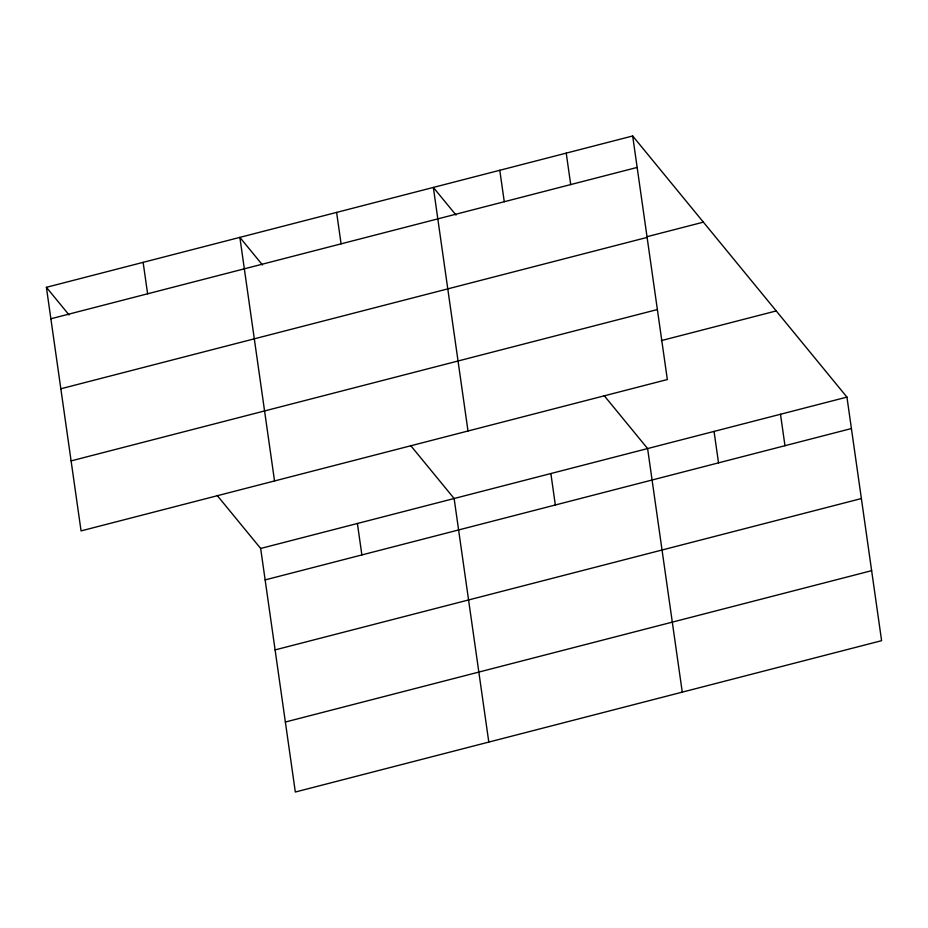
<?xml version="1.0" encoding="UTF-8"?>
<svg xmlns="http://www.w3.org/2000/svg" width="928" height="928" viewBox="0 0 928 928"><rect width="100%" height="100%" fill="white"/><g stroke="black" fill="none" stroke-linecap="round" stroke-linejoin="round"><path stroke-width="1.39" d="M632.676 135.975L667.336 379.54L81.061 530.897L46.4 287.32L632.676 135.975L846.939 397.103L881.6 640.68L295.324 792.025L260.664 548.46L217.152 495.424M50.878 318.768L637.153 167.423M646.63 236.802L703.378 222.152M60.842 388.774L647.106 237.417M71.108 460.891L657.372 309.546M661.339 340.599L776.226 310.938M260.664 548.46L846.939 397.103M265.141 579.907L851.405 428.55M275.106 649.902L861.37 498.556M285.36 722.03L871.636 570.674M456.008 215.052L433.341 187.433L468.002 430.998M604.093 395.537L647.605 448.56L682.266 692.137M262.531 265.002L239.865 237.382L274.537 480.948M410.617 445.486L454.128 498.51L488.801 742.075M46.4 287.32L69.066 314.94M780.494 414.259L784.972 445.707M714.05 431.416L718.527 462.863M566.231 153.132L570.708 184.579M550.872 473.535L555.338 504.983M499.786 170.276L504.264 201.724M336.609 212.408L341.086 243.855M357.396 523.485L361.874 554.932M143.132 262.346L147.61 293.805"/></g></svg>
